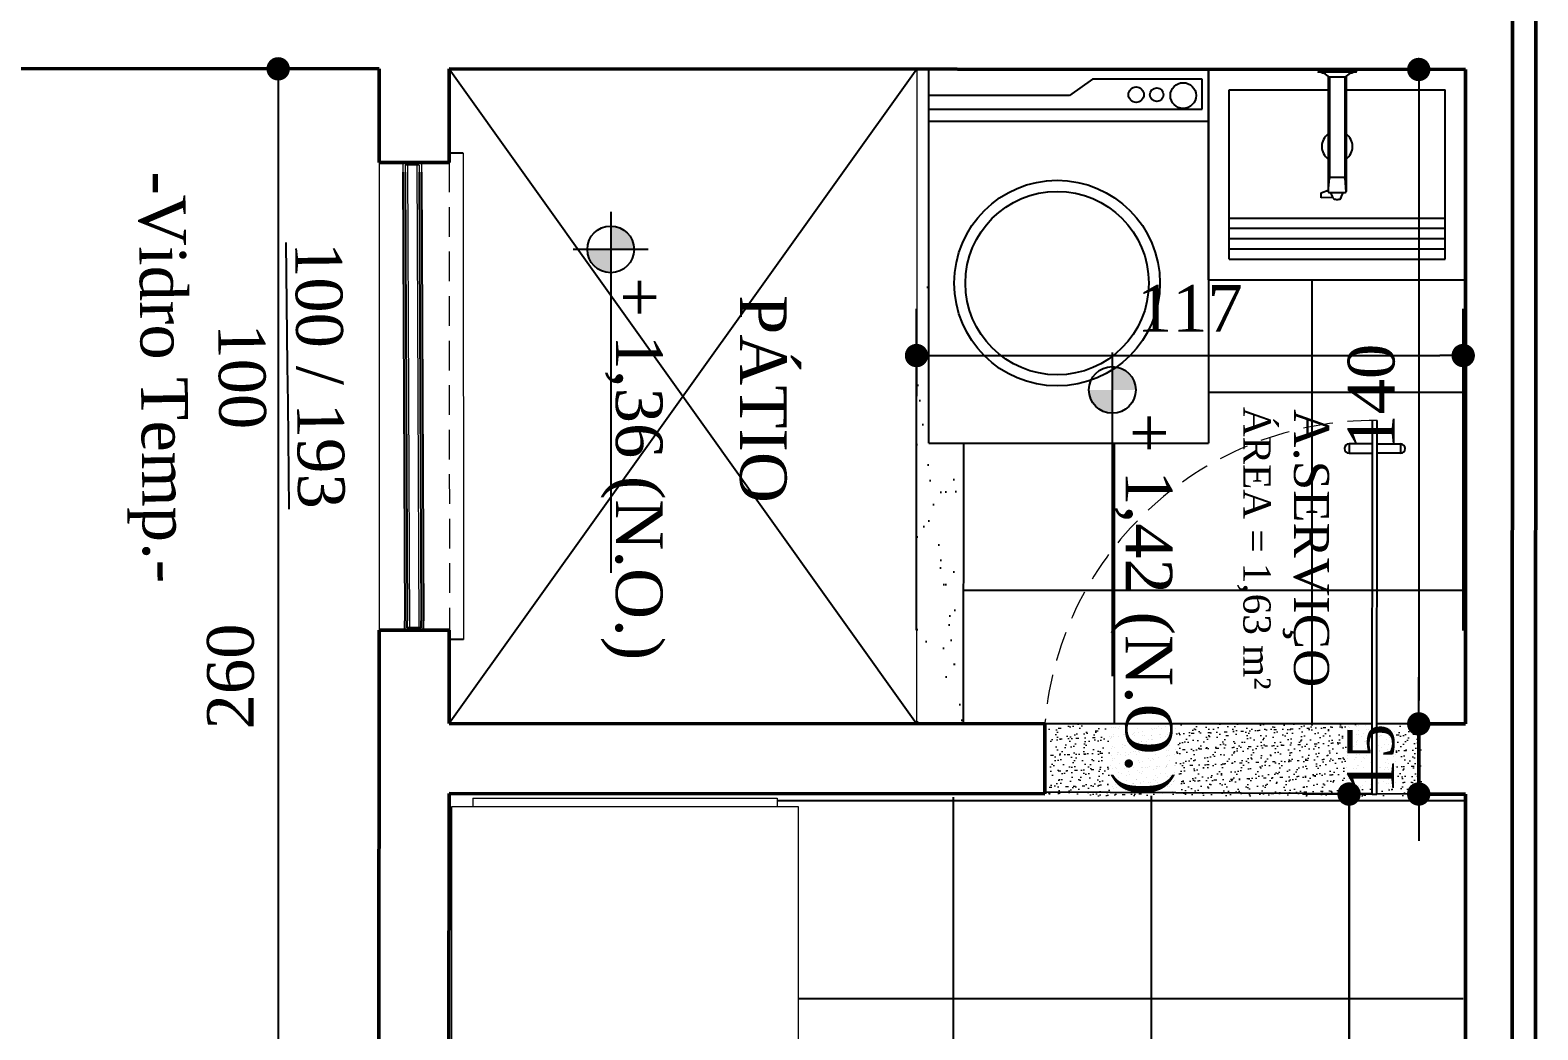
# Model space of a CAD drawing. Header units: centimetres. Extents: x -48696 to 156237, y -5617 to 29024.
# Drawn here: x 81006 to 81328.6, y 14524.9 to 14738.8 of the extents above; entities that cross this region are included whole.
import ezdxf

# ---------------------------------------------------------------- set-up
doc = ezdxf.new("R2010")
doc.units = ezdxf.units.CM
doc.linetypes.add('HIDDEN', pattern=[9.525, 6.35, -3.175])
for name, color, linetype in [('ACESSORIOS', 2, 'Continuous'), ('COZINHA', 2, 'Continuous'), ('Grama', 84, 'Continuous'), ('Hachuria - Moveis', 1, 'Continuous'), ('Piso', 55, 'Continuous'), ('PN010', 1, 'Continuous'), ('Portas-Cotas', 2, 'Continuous'), ('Texto', 2, 'Continuous')]:
    doc.layers.add(name, color=color, linetype=linetype)
for name, color, linetype, lineweight in [('Hachura', 1, 'Continuous', 9), ('Parede Baixa', 5, 'Continuous', 50), ('Pilares Sub-solo', 7, 'Continuous', 70), ('Pisos', 55, 'Continuous', 5), ('Pisos Externos', 15, 'Continuous', 9), ('Portas - Janelas', 2, 'Continuous', 20), ('Projeção Janela', 15, 'HIDDEN', 9), ('Projeção Portas', 55, 'HIDDEN', 5)]:
    doc.layers.add(name, color=color, linetype=linetype, lineweight=lineweight)
doc.styles.add('Valéria', font='romantic.ttf', dxfattribs={"height": 10})
doc.dimstyles.new('Cota - 50', dxfattribs={"dimtxt": 10, "dimasz": 5, "dimexe": 10, "dimexo": 20, "dimgap": 5, "dimtad": 1, "dimtxsty": 'Valéria', "dimblk": 'DOT', "dimcen": 0, "dimclrd": 12, "dimclre": 12, "dimclrt": 2, "dimazin": 2, "dimtfac": 1, "dimtix": 1, "dimtmove": 0, "dimatfit": 3, "dimldrblk": 'DOT', "dimfxl": 1, "dimarcsym": 0})

# ---------------------------------------------------------------- blocks, each defined once
blk = doc.blocks.new('gel')
at = {"layer": 'Hachura'}
for p, q in [((33208.79, 7048.49), (33127.79, 7048.49)), ((33127.79, 7048.49), (33127.79, 6977.99)), ((33132.79, 7050.49), (33203.79, 7050.49)), ((33132.79, 7050.49), (33132.79, 7048.49)), ((33203.79, 7050.49), (33203.79, 7048.49)), ((33208.79, 7039.49), (33208.79, 7048.49)), ((33208.79, 6977.99), (33208.79, 7039.49)), ((33127.79, 6977.99), (33132.79, 6977.99)), ((33132.79, 6977.99), (33203.79, 6977.99)), ((33132.79, 6977.99), (33132.79, 6974.99)), ((33203.79, 6977.99), (33208.79, 6977.99)), ((33203.79, 6977.99), (33203.79, 6974.99)), ((33127.79, 6971.99), (33127.79, 6974.99)), ((33127.79, 6974.99), (33208.79, 6974.99)), ((33132.79, 6976.49), (33203.79, 6976.49)), ((33208.79, 6974.99), (33208.79, 6971.99)), ((33127.79, 6971.99), (33129.79, 6970.99)), ((33206.79, 6970.99), (33129.79, 6970.99)), ((33134.51, 6970.99), (33134.51, 6967.99)), ((33206.79, 6970.99), (33208.79, 6971.99)), ((33137.79, 6967.99), (33134.51, 6967.99)), ((33137.79, 6967.99), (33137.79, 6965.99)), ((33132.79, 6965.99), (33137.79, 6965.99))]:
    blk.add_line(p, q, dxfattribs=at)
blk.add_lwpolyline([(33132.81, 6970.99), (33132.79, 6968.99), (33132.79, 6965.99)], dxfattribs=at)
blk = doc.blocks.new('_Dot')
at = {"color": 0, "linetype": 'ByBlock', "lineweight": -2}
blk.add_line((-0.5, 0), (-1, 0), dxfattribs=at)
at = {"color": 0, "linetype": 'ByBlock', "const_width": 0.5}
blk.add_lwpolyline([(-0.25, 0, 1), (0.25, 0, 1)], format="xyb", close=True, dxfattribs=at)
blk = doc.blocks.new('*D1393')
at = {"color": 12, "lineweight": -2, "transparency": 16777216}
for p, q in [((81060.66, 14730.5), (81049.04, 14730.5)), ((81059.04, 14725.5), (81059.04, 14475.5)), ((81060.66, 14470.5), (81049.04, 14470.5))]:
    blk.add_line(p, q, dxfattribs=at)
at = {"layer": 'Defpoints', "color": 0, "transparency": 16777216}
for p in [(81080.66, 14730.5), (81059.04, 14470.5), (81080.66, 14470.5)]:
    blk.add_point(p, dxfattribs=at)
at = {"color": 12, "lineweight": -2, "transparency": 16777216, "xscale": 5, "yscale": 5, "zscale": 5}
for p, rotation in [((81059.04, 14730.5), 90), ((81059.04, 14470.5), 270)]:
    blk.add_blockref('_Dot', p, dxfattribs=dict(at, rotation=rotation))
at = {"color": 2, "transparency": 16777216, "insert": (81048.89, 14600.5), "char_height": 10, "attachment_point": 5, "rotation": 90, "style": 'Valéria'}
blk.add_mtext('260', dxfattribs=at)
blk = doc.blocks.new('*D1394')
at = {"color": 12, "lineweight": -2, "transparency": 16777216}
for p, q in [((81195.66, 14610.41), (81195.66, 14679.16)), ((81312.66, 14610.35), (81312.66, 14679.16)), ((81200.66, 14669.16), (81307.66, 14669.16))]:
    blk.add_line(p, q, dxfattribs=at)
at = {"layer": 'Defpoints', "color": 0, "transparency": 16777216}
for p in [(81312.66, 14669.16), (81195.66, 14590.41), (81312.66, 14590.35)]:
    blk.add_point(p, dxfattribs=at)
at = {"color": 12, "lineweight": -2, "transparency": 16777216, "xscale": 5, "yscale": 5, "zscale": 5, "rotation": 180}
blk.add_blockref('_Dot', (81195.66, 14669.16), dxfattribs=at)
at = {"color": 12, "lineweight": -2, "transparency": 16777216, "xscale": 5, "yscale": 5, "zscale": 5}
blk.add_blockref('_Dot', (81312.66, 14669.16), dxfattribs=at)
at = {"color": 2, "transparency": 16777216, "insert": (81254.16, 14679.26), "char_height": 10, "attachment_point": 5, "style": 'Valéria'}
blk.add_mtext('117', dxfattribs=at)
blk = doc.blocks.new('*D1446')
at = {"color": 12, "lineweight": -2, "transparency": 16777216}
for p, q in [((81293.18, 14730.36), (81293.14, 14730.36)), ((81303.14, 14725.36), (81303.14, 14595.36)), ((81293.18, 14590.36), (81293.14, 14590.36))]:
    blk.add_line(p, q, dxfattribs=at)
at = {"layer": 'Defpoints', "color": 0, "transparency": 16777216}
for p in [(81313.18, 14730.36), (81303.14, 14590.36), (81313.18, 14590.36)]:
    blk.add_point(p, dxfattribs=at)
at = {"color": 12, "lineweight": -2, "transparency": 16777216, "xscale": 5, "yscale": 5, "zscale": 5}
for p, rotation in [((81303.14, 14730.36), 90), ((81303.14, 14590.36), 270)]:
    blk.add_blockref('_Dot', p, dxfattribs=dict(at, rotation=rotation))
at = {"color": 2, "transparency": 16777216, "insert": (81293.03, 14660.36), "char_height": 10, "attachment_point": 5, "rotation": 90, "style": 'Valéria'}
blk.add_mtext('140', dxfattribs=at)
blk = doc.blocks.new('*D1395')
at = {"color": 12, "lineweight": -2, "transparency": 16777216}
for p, q in [((81293.14, 14575.35), (81278.23, 14575.35)), ((81288.23, 14570.35), (81288.23, 14320.35)), ((81293.14, 14315.35), (81278.23, 14315.35))]:
    blk.add_line(p, q, dxfattribs=at)
at = {"layer": 'Defpoints', "color": 0, "transparency": 16777216}
for p in [(81313.14, 14575.35), (81288.23, 14315.35), (81313.14, 14315.35)]:
    blk.add_point(p, dxfattribs=at)
at = {"color": 12, "lineweight": -2, "transparency": 16777216, "xscale": 5, "yscale": 5, "zscale": 5}
for p, rotation in [((81288.23, 14575.35), 90), ((81288.23, 14315.35), 270)]:
    blk.add_blockref('_Dot', p, dxfattribs=dict(at, rotation=rotation))
at = {"color": 2, "transparency": 16777216, "insert": (81278.09, 14445.35), "char_height": 10, "attachment_point": 5, "rotation": 90, "style": 'Valéria'}
blk.add_mtext('260', dxfattribs=at)
blk = doc.blocks.new('*D1406')
at = {"color": 12, "lineweight": -2, "transparency": 16777216}
for p, q in [((81303.14, 14595.36), (81303.14, 14600.36)), ((81293.18, 14590.36), (81293.14, 14590.36)), ((81303.14, 14590.36), (81303.14, 14575.36)), ((81293.18, 14575.36), (81293.14, 14575.36)), ((81303.14, 14570.36), (81303.14, 14565.36))]:
    blk.add_line(p, q, dxfattribs=at)
at = {"layer": 'Defpoints', "color": 0, "transparency": 16777216}
for p in [(81313.18, 14590.36), (81303.14, 14575.36), (81313.18, 14575.36)]:
    blk.add_point(p, dxfattribs=at)
at = {"color": 12, "lineweight": -2, "transparency": 16777216, "xscale": 5, "yscale": 5, "zscale": 5}
for p, rotation in [((81303.14, 14590.36), 270), ((81303.14, 14575.36), 90)]:
    blk.add_blockref('_Dot', p, dxfattribs=dict(at, rotation=rotation))
at = {"color": 2, "transparency": 16777216, "insert": (81292.94, 14582.86), "char_height": 10, "attachment_point": 5, "rotation": 90, "style": 'Valéria'}
blk.add_mtext('15', dxfattribs=at)
blk = doc.blocks.new('*D1488')
at = {"color": 12, "lineweight": -2, "transparency": 16777216}
for p, q in [((82427.72, 14686.62), (82484.6, 14570.4)), ((80086.62, 13408.09), (82475.71, 14577.18)), ((80029.65, 13513.14), (80086.53, 13396.91))]:
    blk.add_line(p, q, dxfattribs=at)
at = {"layer": 'Defpoints', "color": 0, "transparency": 16777216}
for p in [(82418.93, 14704.59), (82480.2, 14579.38), (80020.86, 13531.1)]:
    blk.add_point(p, dxfattribs=at)
at = {"color": 12, "lineweight": -2, "transparency": 16777216, "xscale": 5, "yscale": 5, "zscale": 5}
for p, rotation in [((82480.2, 14579.38), 26.0746693799297), ((80082.13, 13405.89), 206.0746693799297)]:
    blk.add_blockref('_Dot', p, dxfattribs=dict(at, rotation=rotation))
at = {"color": 2, "transparency": 16777216, "insert": (81276.71, 14001.75), "char_height": 10, "attachment_point": 5, "rotation": 26.0747, "style": 'Valéria'}
blk.add_mtext('2666', dxfattribs=at)

msp = doc.modelspace()

# ---------------------------------------------------------------- hatches: boundary and pattern name
h = msp.add_hatch()
h.set_pattern_fill('GRASS2', color=74, scale=15, angle=-90, pattern_type=2)
h.set_pattern_definition([(270, (0.3, -4.5), (15, -15), [2.25, -0.45, 0.6, -0.45, 2.25, -9]), (270, (0.75, -3.75), (15, -15), [1.5, -1.125, 2.25, -1.125, 1.5, -7.5]), (270, (6.75, -9), (15, -15), [1.875, -0.75, 1.875, -10.5]), (270, (9.75, -1.5), (15, -15), [0.75, -1.5, 0.75, -12]), (0, (9.75, -3), (15, 15), [1.35, -13.65]), (0, (0.75, -7.5), (15, 15), [1.5, -13.5]), (0, (6.75, -11.25), (15, 15), [1.5, -13.5]), (315, (0.6, -9.45), (15, -7e-15), [1.5, -19.7132034]), (45, (0.6, -5.55), (7e-15, 15), [1.5, -19.7132034]), (333.434949, (0.675, -9), (15, -8e-10), [1.5, -32.0410197]), (345.9637565, (0.75, -8.25), (15, -5e-10), [1.5, -60.3465844]), (345.9637565, (6.75, -12), (15, -5e-10), [1.2, -60.6465844]), (345.9637565, (9.75, -3.3), (15, -5e-10), [1.05, -60.7965844]), (14.0362435, (0.75, -6.75), (15, 5e-10), [1.5, -60.3465844]), (14.0362435, (6.75, -10.5), (15, 5e-10), [1.2, -60.6465844]), (14.0362435, (9.75, -2.7), (15, 5e-10), [1.05, -60.7965844]), (26.565051, (0.675, -6), (15, 6e-09), [1.5, -32.041002])])
h.paths.add_polyline_path([(80454.69912, 14191.38214), (80464.69912, 14191.38214), (80464.69912, 14225.81834), (80454.69912, 14225.81834)], flags=17)
h.paths.add_polyline_path([(80384.69912, 14192.70011), (80394.69912, 14192.70011), (80394.69912, 14225.81834), (80384.69912, 14225.81834)], flags=17)
h.paths.add_polyline_path([(80314.69912, 14192.84816), (80324.69912, 14192.84816), (80324.69912, 14225.81834), (80314.69912, 14225.81834)], flags=17)
h.paths.add_polyline_path([(80244.69912, 14192.89721), (80254.69912, 14192.89721), (80254.69912, 14225.81834), (80244.69912, 14225.81834)], flags=17)
h.paths.add_polyline_path([(80174.69912, 14192.66604), (80184.69912, 14192.66604), (80184.69912, 14225.81834), (80174.69912, 14225.81834)], flags=17)
h.paths.add_polyline_path([(80114.69912, 14190.01649), (80104.69912, 14190.01649), (80104.69912, 14226.43894), (80114.69912, 14226.43894)], flags=17)
h.paths.add_polyline_path([(80114.73594, 14015.75891), (80105.45134, 14015.75891), (80105.45134, 13966.09804), (80114.73594, 13966.09804)], flags=17)
h.paths.add_polyline_path([(80174.69912, 14012.93153), (80184.53649, 14012.93153), (80184.53649, 13966.48462), (80174.69912, 13966.48462)], flags=17)
h.paths.add_polyline_path([(80244.53649, 14012.29726), (80255.81512, 14012.29726), (80255.81512, 13966.6455), (80244.53649, 13966.6455)], flags=17)
h.paths.add_polyline_path([(80315.81512, 14012.24748), (80325.89364, 14012.24748), (80325.89364, 13966.5964), (80315.81512, 13966.5964)], flags=17)
h.paths.add_polyline_path([(80385.89364, 14012.23207), (80394.69912, 14012.23207), (80394.69912, 13966.19413), (80385.89364, 13966.19413)], flags=17)
h.paths.add_polyline_path([(80454.69912, 14012.56338), (80464.5962, 14012.56338), (80464.5962, 13964.84379), (80454.69912, 13964.84379)], flags=17)
h.paths.add_polyline_path([(80113.88375, 13788.19896), (80103.88375, 13788.19896), (80103.88375, 13718.94975), (80113.88375, 13718.94975)], flags=17)
h.paths.add_polyline_path([(80183.88375, 13786.54159), (80173.88375, 13786.54159), (80173.88375, 13718.83748), (80183.88375, 13718.83748)], flags=17)
h.paths.add_polyline_path([(80253.88375, 13786.04683), (80243.88375, 13786.04683), (80243.88375, 13718.72521), (80253.88375, 13718.72521)], flags=17)
h.paths.add_polyline_path([(80323.88375, 13785.99794), (80313.88375, 13785.99794), (80313.88375, 13717.5988), (80323.88375, 13717.5988)], flags=17)
h.paths.add_polyline_path([(80394.01909, 13786.04438), (80383.88375, 13786.04438), (80383.88375, 13718.50067), (80394.01909, 13718.50067)], flags=17)
h.paths.add_polyline_path([(80464.88356, 13752.03022), (80453.88356, 13752.03022), (80453.88356, 13786.58767), (80464.88356, 13786.58767)], flags=17)
edge = h.paths.add_edge_path()
edge.add_line((80294.20842, 14730.95869), (79989.53756, 14731.13639))
edge.add_line((79989.53756, 14731.13639), (80001.22697, 14344.99725))
edge.add_line((80001.22697, 14344.99725), (80293.66552, 14345.05738))
edge.add_line((80293.66552, 14345.05738), (80293.58617, 14730.95905))
edge.add_line((81328.05613, 14249.72843), (81145.51803, 14249.78151))
edge.add_line((81145.51803, 14249.78151), (81145.49184, 14159.72843))
edge.add_line((81145.49184, 14159.72843), (80898.83282, 14159.72843))
edge.add_line((80898.83282, 14159.72843), (80898.83282, 14024.65411))
edge.add_line((80898.83282, 14024.65411), (80534.69912, 14024.65411))
edge.add_line((80534.69912, 14024.65411), (80534.69912, 14225.81834))
edge.add_line((80534.69912, 14225.81834), (80524.69912, 14225.82417))
edge.add_line((80524.69912, 14225.82417), (80524.69912, 14159.15604))
edge.add_line((80524.69912, 14159.15604), (80526.99529, 14158.81829))
edge.add_line((80526.99529, 14158.81829), (80529.09729, 14153.85659))
edge.add_line((80529.09729, 14153.85659), (80524.69912, 14153.85659))
edge.add_line((80524.69912, 14153.85659), (80525.24155, 14138.64562))
edge.add_line((80525.24155, 14138.64562), (80528.0197, 14119.33284))
edge.add_line((80528.0197, 14119.33284), (80528.65121, 14106.05361))
edge.add_line((80528.65121, 14106.05361), (80528.33257, 14095.71136))
edge.add_line((80528.33257, 14095.71136), (80527.64872, 14084.85379))
edge.add_line((80527.64872, 14084.85379), (80527.04495, 14075.26791))
edge.add_line((80527.04495, 14075.26791), (80524.5962, 14061.63948))
edge.add_line((80524.5962, 14061.63948), (80524.5962, 14050.14035))
edge.add_line((80524.5962, 14050.14035), (80528.32524, 14049.59196))
edge.add_line((80528.32524, 14049.59196), (80527.09047, 14045.32325))
edge.add_line((80527.09047, 14045.32325), (80524.1437, 14044.54294))
edge.add_line((80524.1437, 14044.54294), (80524.5962, 13861.63948))
edge.add_line((80524.5962, 13861.63948), (80521.78937, 13861.81626))
edge.add_line((80521.78937, 13861.81626), (80516.52218, 13824.1967))
edge.add_line((80516.52218, 13824.1967), (80522.2642, 13823.35229))
edge.add_line((80522.2642, 13823.35229), (80521.02943, 13819.08358))
edge.add_line((80521.02943, 13819.08358), (80515.13589, 13817.52295))
edge.add_line((80515.13589, 13817.52295), (80512.27628, 13810.45904))
edge.add_line((80512.27628, 13810.45904), (80520.94776, 13810.46252))
edge.add_line((80520.94776, 13810.46252), (80520.96056, 13778.53527))
edge.add_line((80520.96056, 13778.53527), (81327.72253, 14161.32227))
edge.add_line((81327.72253, 14161.32227), (81328.04159, 14249.72843))
edge.add_line((80293.67892, 14225.95891), (80293.66553, 14244.99272))
edge.add_line((80293.66553, 14244.99272), (80035.41344, 14244.99272))
edge.add_line((80035.41344, 14244.99272), (80034.32596, 13718.16698))
edge.add_line((80034.32596, 13718.16698), (80020.2027, 13718.16698))
edge.add_line((80020.2027, 13718.16698), (80025.46497, 13544.33702))
edge.add_line((80025.46497, 13544.33702), (80393.91074, 13718.48459))
edge.add_line((80393.91074, 13718.48459), (80043.88534, 13719.04598))
edge.add_line((80043.88534, 13719.04598), (80043.88534, 13818.05536))
edge.add_line((80043.88534, 13818.05536), (80058.72625, 13818.05536))
edge.add_line((80058.72625, 13818.05536), (80051.01247, 13855.44948))
edge.add_line((80051.01247, 13855.44948), (80049.9706, 13877.24708))
edge.add_line((80049.9706, 13877.24708), (80044.13855, 13876.92296))
edge.add_line((80044.13855, 13876.92296), (80044.13855, 14076.92296))
edge.add_line((80044.13855, 14076.92296), (80057.95098, 14076.92296))
edge.add_line((80057.95098, 14076.92296), (80056.03164, 14103.48676))
edge.add_line((80056.03164, 14103.48676), (80057.64262, 14126.43894))
edge.add_line((80057.64262, 14126.43894), (80044.53874, 14126.43894))
edge.add_line((80044.53874, 14126.43894), (80044.69912, 14226.43894))
edge.add_line((80044.69912, 14226.43894), (80293.67846, 14226.61413))
h = msp.add_hatch()
h.set_pattern_fill('AR-SAND', color=34, scale=0.25, angle=-90)
h.set_pattern_definition([(307.5, (68842.235, 5345.273), (12.235331, 0.400008), [0, -9.652, 0, -10.795, 0, -10.31875]), (277.5, (68842.235, 5345.273), (17.920628, -11.238082), [0, -5.207, 0, -8.6995, 0, -3.33375]), (237.5, (68842.235, 5353.083), (0.0359296, -19.774809), [0, -3.175, 0, -11.43, 0, -14.9225]), (227.5, (68842.235, 5353.083), (5.573233, -19.088911), [0, -1.5875, 0, -7.493, 0, -8.5725])])
h.paths.add_polyline_path([(81205.66444, 14590.41597), (81205.69943, 14650.4163), (81198.31469, 14650.4163), (81198.31469, 14730.43137), (81195.75363, 14730.43286), (81195.74609, 14730.42233), (81195.66444, 14590.4218)])
at = {"layer": 'Piso'}
h = msp.add_hatch(dxfattribs=at)
h.set_pattern_fill('ANSI37', color=256, scale=13.333333, angle=-45)
h.set_pattern_definition([(360, (68707.34, -1129.053), (3e-14, 42.33333), []), (90, (68707.34, -1129.053), (-42.33333, 3e-14), [])])
edge = h.paths.add_edge_path()
edge.add_line((81312.66441, 14590.34595), (81313.18135, 14685.38037))
edge.add_line((81313.18135, 14685.38037), (81258.18135, 14685.38037))
edge.add_line((81258.18135, 14685.38037), (81258.18135, 14650.4163))
edge.add_line((81258.18135, 14650.4163), (81205.69943, 14650.4163))
edge.add_line((81205.69943, 14650.4163), (81205.66443, 14590.40835))
edge.add_line((81205.66443, 14590.40835), (81312.66159, 14589.82634))
h = msp.add_hatch(dxfattribs=at)
h.set_pattern_fill('ANSI37', color=256, scale=13.333333, angle=-45)
h.set_pattern_definition([(360, (68842.235, 5345.273), (3e-14, 42.33333), []), (90, (68842.235, 5345.273), (-42.33333, 3e-14), [])])
h.paths.add_polyline_path([(81312.41841, 14505.75593), (81313.13627, 14575.34567), (81165.80043, 14574.46055), (81165.80043, 14572.62722), (81170.38377, 14572.62722), (81170.38377, 14501.58555), (81102.289, 14501.58555), (81102.289, 14498.83555), (81105.30043, 14498.83555), (81105.30043, 14496.17328), (81100.7171, 14497.00222), (81100.7171, 14501.58555), (81096.13377, 14501.58555), (81095.57784, 14455.4807), (81095.57784, 14374.72843), (81263.07794, 14374.72843), (81263.0928, 14425.82993), (81243.91041, 14425.82993), (81243.91041, 14434.13393), (81241.83441, 14434.13393), (81241.83441, 14497.45193), (81243.91041, 14497.45193), (81243.91041, 14505.75593)])
at = {"layer": 'Pisos Externos'}
h = msp.add_hatch(dxfattribs=at)
h.set_pattern_fill('AR-SAND', color=256, scale=0.05, angle=405)
h.set_pattern_definition([(82.5, (75396.5186, 78921.1588), (-1.786906744, 1.673767446), [0, -1.9304, 0, -2.159, 0, -2.06375]), (52.5, (75396.5186, 78921.1588), (-0.94505464, 4.12366426), [0, -1.0414, 0, -1.7399, 0, -0.66675]), (12.5, (75395.414, 78920.0542), (2.79149913, 2.80166156), [0, -0.635, 0, -2.286, 0, -2.9845]), (2.5, (75395.414, 78920.0542), (1.91140555, 3.4877539), [0, -0.3175, 0, -1.4986, 0, -1.7145])])
h.paths.add_polyline_path([(81294.21327, 14589.90513), (81294.19577, 14574.90514), (81300.31014, 14574.89801, 0.215250437), (81303.70451, 14582.39406), (81303.71326, 14589.89405)])
h.paths.add_polyline_path([(81300.31014, 14574.89801), (81303.69576, 14574.89406), (81303.70451, 14582.39406, -0.215250437)], flags=17)
h.paths.add_polyline_path([(81223.81805, 14575.54695), (81293.19617, 14575.25198), (81293.19577, 14574.90631), (81223.8174, 14574.98724)])
h = msp.add_hatch(dxfattribs=at)
h.set_pattern_fill('AR-SAND', color=256, scale=0.05, angle=405)
h.set_pattern_definition([(82.5, (64316.2633, 26568.336), (-1.78690674, 1.67376745), [0, -1.9304, 0, -2.159, 0, -2.06375]), (52.5, (64316.2633, 26568.336), (-0.94505464, 4.12366426), [0, -1.0414, 0, -1.7399, 0, -0.66675]), (12.5, (64315.1588, 26567.2314), (2.79149913, 2.80166156), [0, -0.635, 0, -2.286, 0, -2.9845]), (2.5, (64315.1588, 26567.2314), (1.91140555, 3.4877539), [0, -0.3175, 0, -1.4986, 0, -1.7145])])
h.paths.add_polyline_path([(81223.88182, 14590.54682), (81293.17618, 14590.2522), (81293.15868, 14575.25214), (81223.81805, 14575.54695)])
at = {"layer": 'Portas - Janelas'}
h = msp.add_hatch(color=256, dxfattribs=at)
edge = h.paths.add_edge_path()
edge.add_arc((81130.20807, 14691.87361), 5, 0, 90)
edge.add_line((81130.20807, 14696.87361), (81130.20807, 14691.87361))
edge.add_line((81130.20807, 14691.87361), (81135.20807, 14691.87361))
edge = h.paths.add_edge_path()
edge.add_arc((81130.20807, 14691.87361), 5, 180, 270)
edge.add_line((81130.20807, 14686.87361), (81130.20807, 14691.87361))
edge.add_line((81130.20807, 14691.87361), (81125.20807, 14691.87361))
h = msp.add_hatch(color=256, dxfattribs=at)
edge = h.paths.add_edge_path()
edge.add_arc((81237.56397, 14661.80736), 5, 0, 90)
edge.add_line((81237.56397, 14666.80736), (81237.56397, 14661.80736))
edge.add_line((81237.56397, 14661.80736), (81242.56397, 14661.80736))
edge = h.paths.add_edge_path()
edge.add_arc((81237.56397, 14661.80736), 5, 180, 270)
edge.add_line((81237.56397, 14656.80736), (81237.56397, 14661.80736))
edge.add_line((81237.56397, 14661.80736), (81232.56397, 14661.80736))

# ---------------------------------------------------------------- linework, layer by layer
at = {"color": 1}
for p, q in [((81289.80635, 14729.83037), (81289.80635, 14730.38037)), ((81281.55635, 14729.83037), (81289.80635, 14729.83037)), ((81283.77835, 14728.94225), (81283.77835, 14704.26994)), ((81287.33135, 14728.73037), (81284.03135, 14728.73037)), ((81284.03135, 14728.73037), (81284.03135, 14707.28037)), ((81287.33135, 14728.73037), (81287.33135, 14707.28037)), ((81287.58435, 14728.94229), (81287.58435, 14704.26994)), ((81282.27875, 14703.94043), (81283.77835, 14704.52021)), ((81283.79004, 14704.19918), (81284.01547, 14707.07754)), ((81287.12791, 14707.28037), (81284.2348, 14707.28037)), ((81287.34724, 14707.07754), (81287.57266, 14704.19918)), ((81282.23208, 14702.88926), (81282.27875, 14703.94043)), ((81284.75199, 14703.00606), (81282.23208, 14702.88926)), ((81283.99835, 14704.04994), (81287.36435, 14704.04994)), ((81284.84347, 14702.82056), (81284.35641, 14704.04994)), ((81286.49345, 14702.83164), (81286.98661, 14704.04994)), ((81262.58135, 14698.58037), (81308.78135, 14698.58037)), ((81262.58135, 14696.38037), (81308.78135, 14696.38037)), ((81262.58135, 14694.18037), (81308.78135, 14694.18037)), ((81262.58135, 14691.98037), (81308.78135, 14691.98037))]:
    msp.add_line(p, q, dxfattribs=at)
for points in [[(81284.85635, 14702.82371, 0.236739444), (81284.89501, 14702.74663, 0.085519777), (81285.09799, 14702.64344, 0.043127161), (81285.34288, 14702.59034, 0.031837447), (81285.68135, 14702.56877, 0.031837447), (81286.01982, 14702.59034, 0.043127161), (81286.26472, 14702.64344, 0.085519777), (81286.46769, 14702.74663, 0.236739444), (81286.50635, 14702.82371, 0.159785222), (81286.48768, 14702.88066)], [(81284.86088, 14702.85286, 0.077146353), (81284.85635, 14702.82371)]]:
    msp.add_lwpolyline(points, format="xyb", dxfattribs=at)
for centre, radius, start, end in [((81281.11708, 14725.50763), 4.345, 47.877446, 84.1975761), ((81290.24501, 14725.50902), 4.34355, 95.796171, 132.1288069), ((81285.68135, 14713.88037), 3.3, 125.2164336, 234.7835664), ((81285.68135, 14713.88037), 3.3, 305.2164336, 54.7835664), ((81284.2348, 14707.06037), 0.22, 90, 175.5218643), ((81287.12791, 14707.06037), 0.22, 4.4781357, 90), ((81283.99835, 14704.26994), 0.22, 180, 270), ((81287.36435, 14704.26994), 0.22, 270, 0)]:
    msp.add_arc(centre, radius, start, end, dxfattribs=at)
at = {"layer": 'ACESSORIOS'}
for p, q in [((81258.18135, 14685.38037), (81258.18135, 14730.38037)), ((81258.18135, 14730.38037), (81313.18135, 14730.36437)), ((81313.18135, 14730.36437), (81313.18135, 14685.38037)), ((81262.58135, 14689.78037), (81262.58135, 14725.98037)), ((81262.58135, 14725.98037), (81283.77835, 14725.98037)), ((81287.58435, 14725.98037), (81308.78135, 14725.98037)), ((81308.78135, 14689.78037), (81308.78135, 14725.98037)), ((81098.65738, 14712.44367), (81095.65738, 14712.44306)), ((81262.58135, 14689.78037), (81308.78135, 14689.78037)), ((81258.18135, 14685.38037), (81313.18135, 14685.38037)), ((81098.67877, 14608.44368), (81095.67877, 14608.44306)), ((81293.17629, 14590.34953), (81223.14503, 14590.39038)), ((81303.14502, 14590.34857), (81294.17629, 14590.34943))]:
    msp.add_line(p, q, dxfattribs=at)
at = {"layer": 'COZINHA', "color": 2, "ltscale": 0.1}
for p, q in [((81198.31469, 14650.4163), (81198.31469, 14730.38037)), ((81198.31469, 14730.38037), (81258.18135, 14730.38037)), ((81258.18135, 14730.38037), (81258.18135, 14650.4163)), ((81233.33285, 14728.26444), (81228.39161, 14724.78887)), ((81256.75839, 14728.26444), (81233.33285, 14728.26444)), ((81256.75839, 14721.86207), (81256.75839, 14728.26444)), ((81228.39161, 14724.78887), (81198.31469, 14724.78887)), ((81198.31469, 14721.86207), (81256.75839, 14721.86207)), ((81198.31469, 14719.2963), (81258.18135, 14719.2963)), ((81198.31469, 14650.4163), (81258.18135, 14650.4163))]:
    msp.add_line(p, q, dxfattribs=at)
at = {"layer": 'COZINHA', "color": 1, "ltscale": 0.1}
for centre, radius in [((81252.73211, 14724.78887), 2.74388), ((81242.66645, 14724.97179), 1.64635), ((81247.0588, 14724.97179), 1.46412), ((81225.74802, 14684.65758), 22.00051)]:
    msp.add_circle(centre, radius, dxfattribs=at)
at = {"layer": 'COZINHA', "color": 2, "ltscale": 0.1}
msp.add_circle((81225.74802, 14684.65758), 19.62247, dxfattribs=at)
at = {"layer": 'Grama'}
msp.add_line((81205.69943, 14650.4163), (81205.66441, 14590.37522), dxfattribs=at)
at = {"layer": 'Hachura'}
for p, q in [((81085.68413, 14710.44101), (81085.69424, 14708.39492)), ((81089.18678, 14709.9122), (81086.18682, 14709.89737)), ((81086.18682, 14709.89737), (81086.19423, 14708.39739)), ((81086.68681, 14709.89985), (81087.17599, 14610.90105)), ((81088.68679, 14709.90973), (81089.17596, 14610.91094)), ((81089.18678, 14709.9122), (81089.19419, 14708.41222)), ((81089.68417, 14710.44183), (81089.69419, 14708.41469))]:
    msp.add_line(p, q, dxfattribs=at)
at = {"layer": 'Hachuria - Moveis'}
for p, q in [((81086.17825, 14610.44111), (81086.16859, 14612.39609)), ((81086.676, 14610.89858), (81086.66858, 14612.39857)), ((81089.67596, 14610.91341), (81086.676, 14610.89858)), ((81089.67596, 14610.91341), (81089.66855, 14612.41339)), ((81090.17835, 14610.43138), (81090.16854, 14612.41586))]:
    msp.add_line(p, q, dxfattribs=at)
for centre in [(81130.20807, 14691.87361), (81237.56397, 14661.80736)]:
    msp.add_circle(centre, 5, dxfattribs=at)
at = {"layer": 'Parede Baixa'}
for p, q in [((81323.40984, 15522.46837), (81323.05428, 14299.72843)), ((81328.40984, 15522.46837), (81328.05428, 14299.72843)), ((80820.65784, 14730.65164), (81080.65781, 14730.49999)), ((81080.65781, 14730.49999), (81080.65198, 14710.44306)), ((81095.65781, 14730.49124), (81095.65198, 14710.44306)), ((81095.65781, 14730.49124), (81313.18135, 14730.36437)), ((81313.18135, 14730.36437), (81313.14064, 14590.35621)), ((81095.65779, 14710.44306), (81080.65198, 14710.44306)), ((81080.6229, 14610.44306), (81080.5822, 14470.48945)), ((81095.65779, 14610.44306), (81080.6229, 14610.44306)), ((81095.6229, 14610.44306), (81095.61708, 14590.44306)), ((81095.6229, 14610.44306), (81095.61709, 14590.47254)), ((81095.61709, 14590.47254), (81223.14065, 14590.39816)), ((81223.14065, 14590.39816), (81223.13628, 14575.37184)), ((81303.14064, 14590.3515), (81303.13628, 14575.34858)), ((81303.14064, 14590.3515), (81313.14064, 14590.34567)), ((81095.61273, 14575.47254), (81095.57784, 14455.4807)), ((81095.61273, 14575.47254), (81223.13629, 14575.39816)), ((81303.13628, 14575.3515), (81313.13627, 14575.34567)), ((81313.13627, 14575.34567), (81313.06049, 14314.72843))]:
    msp.add_line(p, q, dxfattribs=at)
at = {"layer": 'Piso'}
for p, q in [((81195.74609, 14730.42233), (81095.61708, 14590.44306)), ((81095.65781, 14730.4807), (81195.66443, 14590.41419)), ((81085.69424, 14708.39492), (81086.16859, 14612.39609)), ((81086.19423, 14708.39739), (81086.66858, 14612.39857)), ((81089.19419, 14708.41222), (81089.66855, 14612.41339)), ((81089.69419, 14708.41469), (81090.16854, 14612.41586))]:
    msp.add_line(p, q, dxfattribs=at)
at = {"layer": 'Pisos'}
msp.add_line((81195.74609, 14730.42236), (81195.66443, 14590.41419), dxfattribs=at)
at = {"layer": 'PN010'}
for p, q in [((81238.12127, 14719.25831), (81222.12127, 14719.25831)), ((81130.20807, 14699.87361), (81130.20807, 14622.64386)), ((81138.20807, 14691.87361), (81122.20807, 14691.87361)), ((81237.56397, 14669.80736), (81237.56397, 14600.56975)), ((81293.15868, 14575.25214), (81293.252, 14655.25209)), ((81294.15868, 14575.25098), (81294.252, 14655.25092)), ((81288.24617, 14650.25792), (81288.24384, 14648.25793)), ((81293.24617, 14650.25209), (81288.24617, 14650.25792)), ((81294.24617, 14650.25092), (81299.24616, 14650.24509)), ((81299.24616, 14650.24509), (81299.24383, 14648.24509)), ((81288.24384, 14648.25793), (81293.24384, 14648.25209)), ((81299.24383, 14648.24509), (81294.24383, 14648.25093)), ((81293.15882, 14575.36831), (81223.1365, 14575.75791)), ((81294.15868, 14575.25098), (81293.15868, 14575.25214)), ((81303.13628, 14575.35667), (81294.15881, 14575.36714))]:
    msp.add_line(p, q, dxfattribs=at)
for centre, start, end in [((81288.245, 14649.25792), 89.9331641, 269.9331641), ((81299.245, 14649.24509), 269.9331641, 89.9331641)]:
    msp.add_arc(centre, 1, start, end, dxfattribs=at)
at = {"layer": 'Portas - Janelas'}
for p, q in [((81098.65738, 14712.44367), (81098.67877, 14608.44368)), ((81080.6578, 14710.43997), (81080.67836, 14610.43998))]:
    msp.add_line(p, q, dxfattribs=at)
at = {"layer": 'Projeção Janela'}
msp.add_line((81095.65779, 14710.44306), (81095.67836, 14610.44306), dxfattribs=at)
at = {"layer": 'Projeção Portas'}
msp.add_arc((81293.66942, 14584.45799), 70.79533, 89.5285029, 174.9842646, dxfattribs=at)

# ---------------------------------------------------------------- block references
at = {"layer": 'Pilares Sub-solo', "xscale": 0.9166666666666667, "yscale": 0.9166666666666667, "zscale": 0.9166666666666667}
msp.add_blockref('gel', (50728.99252, 8111.51001), dxfattribs=at)

# ---------------------------------------------------------------- texts
at = {"layer": 'Portas-Cotas', "insert": (81072.09017, 14739.97723), "char_height": 10, "attachment_point": 1, "rotation": 270.6973117, "style": 'Valéria'}
msp.add_mtext_dynamic_manual_height_columns('\\pxqc;{\\L100 / 193\\P}100\\P-Vidro Temp.-', width=150, gutter_width=50, heights=[0], dxfattribs=at)
at = {"layer": 'Portas-Cotas', "char_height": 10, "attachment_point": 2, "rotation": 270, "style": 'Valéria'}
for s, insert in [('PÁTIO', (81167.88316, 14659.87171)), ('{\\H0.75x;A.SERVIÇO}\\P{\\H0.58333x;ÁREA = 1,63 m²}', (81283.95239, 14627.94087))]:
    msp.add_mtext(s, dxfattribs=dict(at, insert=insert))
at = {"layer": 'Texto', "char_height": 10, "attachment_point": 1, "rotation": 270, "style": 'Valéria'}
for s, insert in [('+ 1,36 (N.O.)', (81141.31458, 14685.91013)), ('+ 1,42 (N.O.)', (81250.40053, 14656.90595))]:
    msp.add_mtext(s, dxfattribs=dict(at, insert=insert))

# ---------------------------------------------------------------- dimensions: what is measured, and where the dimension line sits
for base, p1, p2, picture, middle in [((81059.04118, 14470.49999), (81080.65781, 14730.49999), (81080.65781, 14470.49999), '*D1393', (81048.89325, 14600.49999)), ((81303.14064, 14590.36437), (81313.18135, 14730.36437), (81313.18135, 14590.36437), '*D1446', (81293.02969, 14660.36437)), ((81303.13628, 14575.36437), (81313.18135, 14590.36437), (81313.18135, 14575.36437), '*D1406', (81292.94397, 14582.86437)), ((81288.23308, 14315.34567), (81313.13627, 14575.34567), (81313.13627, 14315.34567), '*D1395', (81278.08515, 14445.34567))]:
    dim = msp.add_linear_dim(base=base, p1=p1, p2=p2, angle=270, dimstyle='Cota - 50', override={"dimtxsty": 'Valéria'})
    dim.commit()
    dim.dimension.update_dxf_attribs({"geometry": picture, "text_midpoint": middle})
dim = msp.add_aligned_dim(p1=(80020.86336, 13531.10129), p2=(82418.92992, 14704.58763), distance=-139.3961, text='2666', dimstyle='Cota - 50', override={"dimtxsty": 'Valéria'})
dim.commit()
dim.dimension.update_dxf_attribs({"geometry": '*D1488', "text_midpoint": (81276.70665, 14001.75091)})
dim = msp.add_linear_dim(base=(81312.66441, 14669.15593), p1=(81195.66443, 14590.41419), p2=(81312.66441, 14590.34595), dimstyle='Cota - 50', override={"dimtxsty": 'Valéria'})
dim.commit()
dim.dimension.update_dxf_attribs({"geometry": '*D1394', "text_midpoint": (81254.16442, 14679.25948)})

doc.saveas('drawing.dxf')
